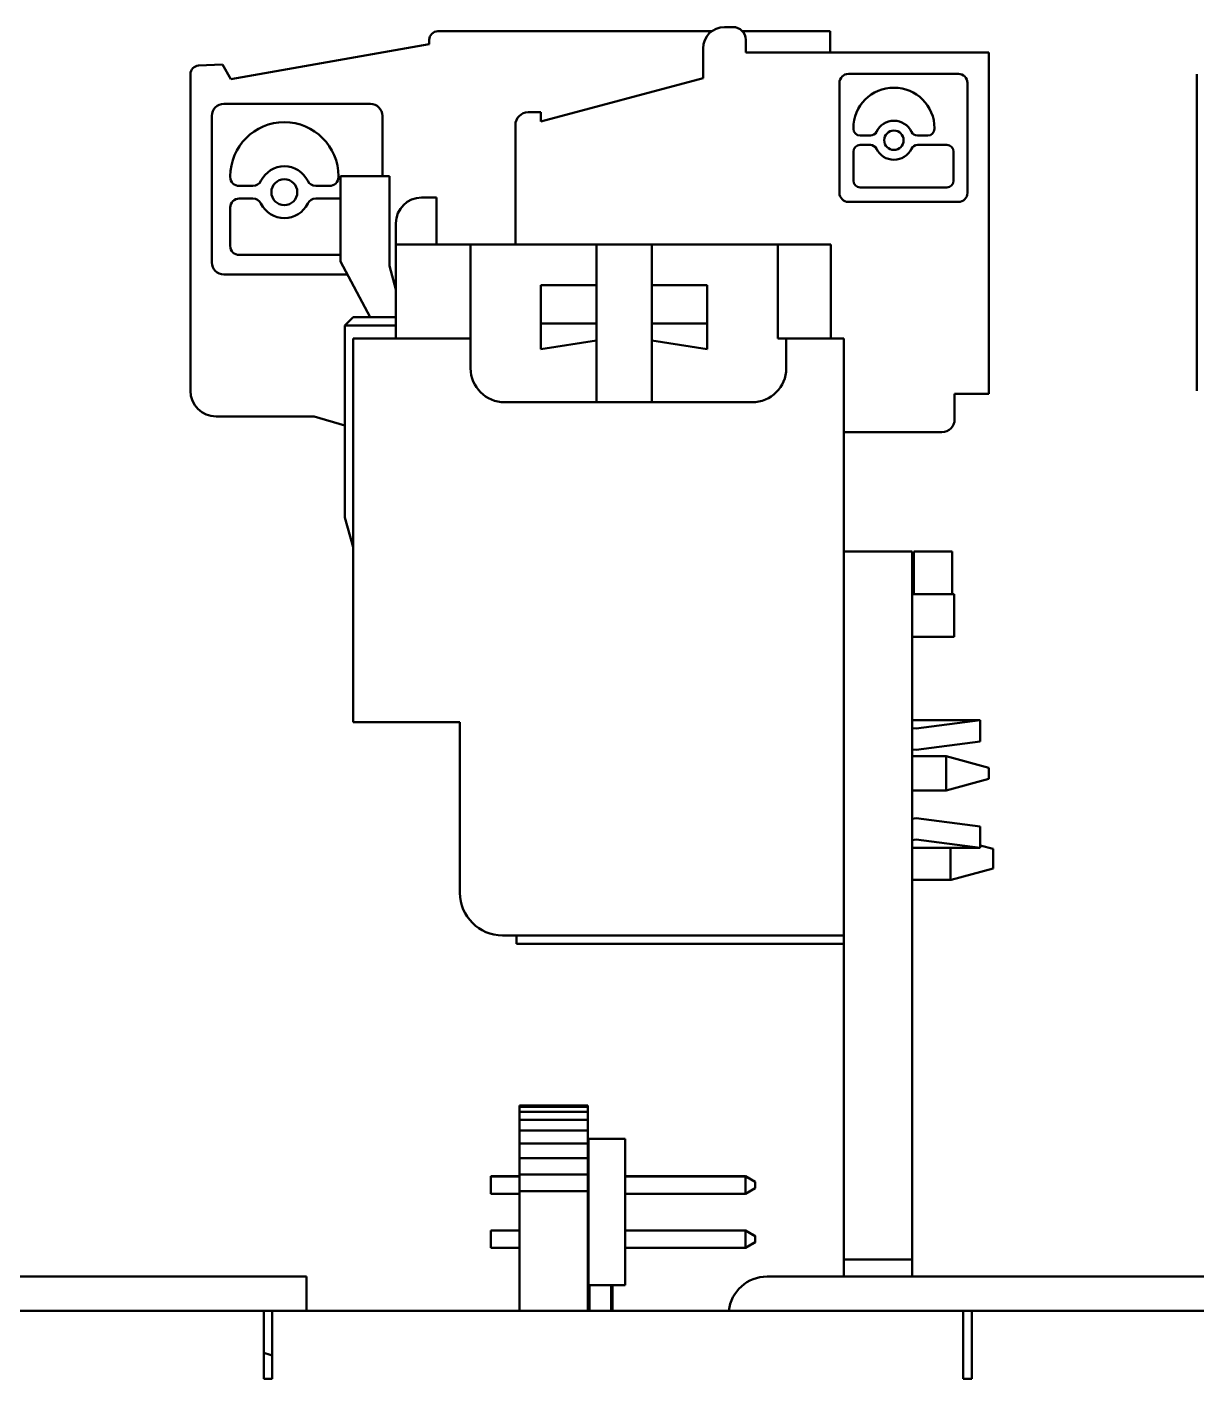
# Model space of a CAD drawing. Header units: millimetres. Extents: x 3137 to 5094, y 789 to 1822.
# Drawn here: x 3542.19 to 3569.62, y 1398.08 to 1429.78 of the extents above; entities that cross this region are included whole.
import ezdxf

# ---------------------------------------------------------------- set-up
doc = ezdxf.new("R2010")
doc.units = ezdxf.units.MM
doc.header["$LTSCALE"] = 1.8
doc.layers.add('외형선(ISO)', color=7, linetype='Continuous', lineweight=50)

msp = doc.modelspace()

# ---------------------------------------------------------------- linework, layer by layer
at = {"layer": '외형선(ISO)'}
for p, q in [((3551.823, 1429.681), (3558.242, 1429.681)), ((3558.542, 1429.781), (3558.742, 1429.781)), ((3558.965, 1429.681), (3561.023, 1429.681)), ((3561.023, 1429.681), (3561.023, 1429.181)), ((3546.97, 1428.56), (3551.623, 1429.381)), ((3551.623, 1429.481), (3551.623, 1429.381)), ((3559.042, 1429.481), (3559.042, 1429.181)), ((3558.042, 1428.581), (3558.042, 1429.281)), ((3559.042, 1429.181), (3564.742, 1429.181)), ((3564.742, 1429.181), (3564.742, 1421.181)), ((3546.773, 1428.901), (3546.214, 1428.876)), ((3546.773, 1428.901), (3546.97, 1428.56)), ((3546.023, 1421.251), (3546.023, 1428.676)), ((3554.242, 1427.562), (3558.042, 1428.581)), ((3561.242, 1425.891), (3561.242, 1428.47)), ((3561.452, 1428.681), (3564.031, 1428.681)), ((3564.242, 1428.47), (3564.242, 1425.891)), ((3569.623, 1421.251), (3569.623, 1428.676)), ((3546.804, 1427.98), (3550.242, 1427.98)), ((3553.942, 1427.781), (3554.242, 1427.781)), ((3554.242, 1427.781), (3554.242, 1427.562)), ((3546.523, 1424.261), (3546.523, 1427.699)), ((3550.523, 1427.699), (3550.523, 1426.281)), ((3553.642, 1424.681), (3553.642, 1427.481)), ((3561.567, 1427.407), (3561.567, 1427.394)), ((3561.725, 1427.236), (3561.965, 1427.236)), ((3563.071, 1427.236), (3563.311, 1427.236)), ((3563.469, 1427.394), (3563.469, 1427.407)), ((3561.567, 1426.857), (3561.567, 1426.18)), ((3561.965, 1427.015), (3561.725, 1427.015)), ((3563.758, 1427.015), (3563.071, 1427.015)), ((3563.917, 1426.18), (3563.917, 1426.857)), ((3546.957, 1426.265), (3546.957, 1426.281)), ((3549.493, 1426.281), (3549.493, 1426.265)), ((3550.692, 1426.281), (3549.542, 1426.281)), ((3549.542, 1426.281), (3549.542, 1424.281)), ((3550.692, 1424.181), (3550.692, 1426.281)), ((3547.487, 1426.054), (3547.167, 1426.054)), ((3549.282, 1426.054), (3548.962, 1426.054)), ((3561.725, 1426.022), (3563.758, 1426.022)), ((3547.167, 1425.76), (3547.487, 1425.76)), ((3548.962, 1425.76), (3549.542, 1425.76)), ((3551.792, 1425.781), (3551.442, 1425.781)), ((3551.792, 1425.481), (3551.792, 1425.781)), ((3564.031, 1425.681), (3561.452, 1425.681)), ((3546.957, 1424.647), (3546.957, 1425.549)), ((3551.792, 1424.681), (3551.792, 1425.481)), ((3550.842, 1425.181), (3550.842, 1424.681)), ((3551.742, 1424.681), (3550.842, 1424.681)), ((3550.842, 1424.681), (3550.842, 1422.481)), ((3552.592, 1424.681), (3551.742, 1424.681)), ((3552.592, 1422.481), (3552.592, 1424.681)), ((3555.542, 1424.681), (3552.592, 1424.681)), ((3555.542, 1424.681), (3555.542, 1423.731)), ((3556.842, 1424.681), (3555.542, 1424.681)), ((3559.792, 1424.681), (3556.842, 1424.681)), ((3556.842, 1423.731), (3556.842, 1424.681)), ((3560.142, 1424.681), (3559.792, 1424.681)), ((3559.792, 1422.481), (3559.792, 1424.681)), ((3561.042, 1424.681), (3560.142, 1424.681)), ((3561.042, 1422.481), (3561.042, 1424.681)), ((3549.542, 1424.436), (3547.167, 1424.436)), ((3549.702, 1423.98), (3546.804, 1423.98)), ((3549.542, 1424.281), (3550.235, 1422.981)), ((3550.842, 1423.626), (3550.692, 1424.181)), ((3555.542, 1423.731), (3554.242, 1423.731)), ((3554.242, 1422.831), (3554.242, 1423.731)), ((3555.542, 1423.731), (3555.542, 1422.831)), ((3558.142, 1423.731), (3556.842, 1423.731)), ((3556.842, 1422.831), (3556.842, 1423.731)), ((3558.142, 1423.731), (3558.142, 1422.831)), ((3549.642, 1422.781), (3549.842, 1422.981)), ((3549.642, 1422.781), (3550.842, 1422.781)), ((3549.642, 1418.281), (3549.642, 1422.781)), ((3549.842, 1422.981), (3550.842, 1422.981)), ((3554.242, 1422.831), (3554.242, 1422.231)), ((3555.542, 1422.831), (3554.242, 1422.831)), ((3555.542, 1422.431), (3555.542, 1422.831)), ((3558.142, 1422.831), (3556.842, 1422.831)), ((3556.842, 1422.831), (3556.842, 1422.431)), ((3558.142, 1422.231), (3558.142, 1422.831)), ((3549.842, 1422.481), (3552.592, 1422.481)), ((3549.842, 1413.481), (3549.842, 1422.481)), ((3552.592, 1422.481), (3552.592, 1421.781)), ((3554.242, 1422.231), (3555.542, 1422.431)), ((3555.542, 1422.431), (3555.542, 1420.981)), ((3556.842, 1420.981), (3556.842, 1422.431)), ((3556.842, 1422.431), (3558.142, 1422.231)), ((3559.792, 1422.481), (3559.992, 1422.481)), ((3559.992, 1422.481), (3561.342, 1422.481)), ((3559.992, 1421.781), (3559.992, 1422.481)), ((3561.342, 1422.481), (3561.342, 1417.481)), ((3564.742, 1421.181), (3563.942, 1421.181)), ((3563.942, 1421.181), (3563.942, 1420.581)), ((3553.392, 1420.981), (3559.192, 1420.981)), ((3548.923, 1420.651), (3546.623, 1420.651)), ((3548.923, 1420.651), (3549.642, 1420.436)), ((3563.642, 1420.281), (3561.342, 1420.281)), ((3549.842, 1417.581), (3549.642, 1418.281)), ((3561.342, 1417.481), (3562.942, 1417.481)), ((3561.342, 1400.881), (3561.342, 1417.481)), ((3562.942, 1417.481), (3562.942, 1400.881)), ((3563.882, 1417.481), (3562.982, 1417.481)), ((3562.982, 1417.481), (3562.982, 1416.731)), ((3563.882, 1417.481), (3563.882, 1416.731)), ((3562.982, 1416.481), (3562.982, 1416.731)), ((3563.882, 1416.481), (3563.882, 1416.731)), ((3562.942, 1416.481), (3563.929, 1416.481)), ((3563.929, 1415.481), (3563.929, 1416.481)), ((3563.929, 1415.481), (3562.942, 1415.481)), ((3564.542, 1413.531), (3562.942, 1413.531)), ((3563.042, 1413.331), (3564.542, 1413.531)), ((3564.542, 1413.531), (3564.542, 1413.031)), ((3552.342, 1413.481), (3549.842, 1413.481)), ((3552.342, 1409.481), (3552.342, 1413.481)), ((3562.942, 1413.344), (3563.042, 1413.331)), ((3564.542, 1413.031), (3563.042, 1412.831)), ((3563.042, 1412.831), (3562.942, 1412.844)), ((3562.942, 1412.681), (3563.742, 1412.681)), ((3563.742, 1412.681), (3564.742, 1412.413)), ((3563.742, 1411.881), (3563.742, 1412.681)), ((3564.742, 1412.413), (3564.742, 1412.149)), ((3564.742, 1412.149), (3563.742, 1411.881)), ((3562.942, 1411.881), (3563.742, 1411.881)), ((3562.942, 1411.217), (3563.042, 1411.231)), ((3563.042, 1411.231), (3564.542, 1411.031)), ((3564.542, 1411.031), (3564.542, 1410.531)), ((3563.042, 1410.731), (3562.942, 1410.717)), ((3564.542, 1410.531), (3563.042, 1410.731)), ((3562.942, 1410.531), (3564.542, 1410.531)), ((3563.842, 1409.791), (3563.842, 1410.531)), ((3564.842, 1410.513), (3564.542, 1410.593)), ((3564.842, 1410.513), (3564.842, 1410.049)), ((3563.86, 1409.786), (3564.842, 1410.049)), ((3562.942, 1409.781), (3563.842, 1409.781)), ((3563.842, 1409.781), (3563.842, 1409.791)), ((3563.842, 1409.781), (3563.86, 1409.786)), ((3561.342, 1408.481), (3553.342, 1408.481)), ((3553.672, 1408.281), (3553.672, 1408.481)), ((3561.342, 1408.281), (3553.672, 1408.281)), ((3555.342, 1404.496), (3553.739, 1404.496)), ((3553.739, 1404.458), (3553.739, 1404.496)), ((3555.342, 1404.458), (3553.739, 1404.458)), ((3553.739, 1404.343), (3553.739, 1404.458)), ((3555.342, 1404.343), (3553.739, 1404.343)), ((3553.739, 1404.158), (3553.739, 1404.343)), ((3555.342, 1404.458), (3555.342, 1404.496)), ((3555.342, 1404.343), (3555.342, 1404.458)), ((3555.342, 1404.158), (3555.342, 1404.343)), ((3555.342, 1404.158), (3553.739, 1404.158)), ((3553.739, 1403.908), (3553.739, 1404.158)), ((3555.342, 1403.908), (3555.342, 1404.158)), ((3555.342, 1403.908), (3553.739, 1403.908)), ((3553.739, 1403.603), (3553.739, 1403.908)), ((3555.342, 1403.603), (3555.342, 1403.908)), ((3556.217, 1403.712), (3555.354, 1403.712)), ((3555.354, 1403.712), (3555.354, 1403.708)), ((3556.217, 1403.708), (3555.354, 1403.708)), ((3555.354, 1403.708), (3555.354, 1400.279)), ((3556.217, 1403.712), (3556.217, 1403.708)), ((3556.217, 1403.708), (3556.217, 1400.279)), ((3555.342, 1403.603), (3553.739, 1403.603)), ((3553.739, 1403.255), (3553.739, 1403.603)), ((3555.342, 1403.255), (3555.342, 1403.603)), ((3555.342, 1403.255), (3553.739, 1403.255)), ((3553.739, 1402.878), (3553.739, 1403.255)), ((3555.342, 1402.878), (3555.342, 1403.255)), ((3553.068, 1402.835), (3553.068, 1402.835)), ((3553.068, 1402.835), (3553.068, 1402.835)), ((3553.739, 1402.835), (3553.068, 1402.835)), ((3553.739, 1402.835), (3553.068, 1402.835)), ((3553.068, 1402.835), (3553.739, 1402.835)), ((3553.068, 1402.835), (3553.068, 1402.835)), ((3553.739, 1402.835), (3553.068, 1402.835)), ((3553.068, 1402.835), (3553.739, 1402.835)), ((3553.068, 1402.835), (3553.068, 1402.835)), ((3553.739, 1402.835), (3553.068, 1402.835)), ((3553.068, 1402.835), (3553.739, 1402.835)), ((3553.068, 1402.835), (3553.068, 1402.835)), ((3553.739, 1402.835), (3553.068, 1402.835)), ((3553.068, 1402.835), (3553.068, 1402.835)), ((3553.068, 1402.835), (3553.068, 1402.835)), ((3553.068, 1402.835), (3553.068, 1402.834)), ((3553.068, 1402.834), (3553.739, 1402.834)), ((3553.068, 1402.834), (3553.068, 1402.834)), ((3553.739, 1402.834), (3553.068, 1402.834)), ((3553.068, 1402.834), (3553.739, 1402.834)), ((3553.068, 1402.834), (3553.068, 1402.834)), ((3553.739, 1402.834), (3553.068, 1402.834)), ((3553.068, 1402.834), (3553.739, 1402.834)), ((3553.068, 1402.834), (3553.068, 1402.834)), ((3553.739, 1402.834), (3553.068, 1402.834)), ((3553.068, 1402.834), (3553.739, 1402.834)), ((3553.068, 1402.834), (3553.068, 1402.834)), ((3553.739, 1402.834), (3553.068, 1402.834)), ((3553.068, 1402.834), (3553.068, 1402.833)), ((3553.068, 1402.834), (3553.068, 1402.834)), ((3553.068, 1402.834), (3553.068, 1402.834)), ((3553.068, 1402.834), (3553.068, 1402.834)), ((3553.068, 1402.833), (3553.739, 1402.833)), ((3553.068, 1402.833), (3553.068, 1402.833)), ((3553.739, 1402.833), (3553.068, 1402.833)), ((3553.068, 1402.833), (3553.739, 1402.833)), ((3553.068, 1402.833), (3553.068, 1402.833)), ((3553.739, 1402.833), (3553.068, 1402.833)), ((3553.068, 1402.833), (3553.739, 1402.833)), ((3553.068, 1402.833), (3553.068, 1402.833)), ((3553.739, 1402.833), (3553.068, 1402.833)), ((3553.068, 1402.833), (3553.739, 1402.833)), ((3553.068, 1402.833), (3553.068, 1402.833)), ((3553.739, 1402.833), (3553.068, 1402.833)), ((3553.068, 1402.833), (3553.739, 1402.833)), ((3553.068, 1402.833), (3553.068, 1402.832)), ((3553.068, 1402.833), (3553.068, 1402.833)), ((3553.068, 1402.833), (3553.068, 1402.833)), ((3553.068, 1402.833), (3553.068, 1402.833)), ((3553.068, 1402.833), (3553.068, 1402.833)), ((3553.068, 1402.832), (3553.068, 1402.831)), ((3553.068, 1402.832), (3553.068, 1402.832)), ((3553.068, 1402.832), (3553.068, 1402.832)), ((3553.068, 1402.832), (3553.739, 1402.832)), ((3553.739, 1402.832), (3553.068, 1402.832)), ((3553.068, 1402.832), (3553.739, 1402.832)), ((3553.068, 1402.832), (3553.068, 1402.832)), ((3553.739, 1402.832), (3553.068, 1402.832)), ((3553.068, 1402.832), (3553.739, 1402.832)), ((3553.068, 1402.832), (3553.068, 1402.832)), ((3553.739, 1402.832), (3553.068, 1402.832)), ((3553.068, 1402.832), (3553.739, 1402.832)), ((3553.739, 1402.832), (3553.068, 1402.832)), ((3553.068, 1402.832), (3553.068, 1402.832)), ((3553.068, 1402.832), (3553.068, 1402.832)), ((3553.068, 1402.832), (3553.068, 1402.832)), ((3553.068, 1402.831), (3553.068, 1402.425)), ((3553.739, 1402.831), (3553.068, 1402.831)), ((3555.342, 1402.878), (3553.739, 1402.878)), ((3553.739, 1402.486), (3553.739, 1402.878)), ((3555.342, 1402.486), (3555.342, 1402.878)), ((3555.354, 1402.835), (3555.342, 1402.835)), ((3555.354, 1402.835), (3555.342, 1402.835)), ((3555.342, 1402.835), (3555.354, 1402.835)), ((3555.354, 1402.835), (3555.342, 1402.835)), ((3555.342, 1402.835), (3555.354, 1402.835)), ((3555.354, 1402.835), (3555.342, 1402.835)), ((3555.342, 1402.835), (3555.354, 1402.835)), ((3555.354, 1402.835), (3555.342, 1402.835)), ((3555.342, 1402.834), (3555.354, 1402.834)), ((3555.354, 1402.834), (3555.342, 1402.834)), ((3555.342, 1402.834), (3555.354, 1402.834)), ((3555.354, 1402.834), (3555.342, 1402.834)), ((3555.342, 1402.834), (3555.354, 1402.834)), ((3555.354, 1402.834), (3555.342, 1402.834)), ((3555.342, 1402.834), (3555.354, 1402.834)), ((3555.354, 1402.834), (3555.342, 1402.834)), ((3555.342, 1402.833), (3555.354, 1402.833)), ((3555.354, 1402.833), (3555.342, 1402.833)), ((3555.342, 1402.833), (3555.354, 1402.833)), ((3555.354, 1402.833), (3555.342, 1402.833)), ((3555.342, 1402.833), (3555.354, 1402.833)), ((3555.354, 1402.833), (3555.342, 1402.833)), ((3555.342, 1402.833), (3555.354, 1402.833)), ((3555.354, 1402.833), (3555.342, 1402.833)), ((3555.342, 1402.833), (3555.354, 1402.833)), ((3555.342, 1402.832), (3555.354, 1402.832)), ((3555.354, 1402.832), (3555.342, 1402.832)), ((3555.342, 1402.832), (3555.354, 1402.832)), ((3555.354, 1402.832), (3555.342, 1402.832)), ((3555.342, 1402.832), (3555.354, 1402.832)), ((3555.354, 1402.832), (3555.342, 1402.832)), ((3555.342, 1402.832), (3555.354, 1402.832)), ((3555.354, 1402.832), (3555.342, 1402.832)), ((3555.354, 1402.831), (3555.342, 1402.831)), ((3559.037, 1402.835), (3556.217, 1402.835)), ((3559.037, 1402.835), (3556.217, 1402.835)), ((3559.037, 1402.835), (3556.217, 1402.835)), ((3556.217, 1402.835), (3559.037, 1402.835)), ((3559.037, 1402.835), (3556.217, 1402.835)), ((3556.217, 1402.835), (3559.037, 1402.835)), ((3559.037, 1402.835), (3556.217, 1402.835)), ((3556.217, 1402.835), (3559.037, 1402.835)), ((3559.037, 1402.834), (3556.217, 1402.834)), ((3556.217, 1402.834), (3559.037, 1402.834)), ((3559.037, 1402.834), (3556.217, 1402.834)), ((3556.217, 1402.834), (3559.037, 1402.834)), ((3559.037, 1402.834), (3556.217, 1402.834)), ((3556.217, 1402.834), (3559.037, 1402.834)), ((3559.037, 1402.834), (3556.217, 1402.834)), ((3556.217, 1402.834), (3559.037, 1402.834)), ((3556.217, 1402.833), (3559.037, 1402.833)), ((3559.037, 1402.833), (3556.217, 1402.833)), ((3556.217, 1402.833), (3559.037, 1402.833)), ((3559.037, 1402.833), (3556.217, 1402.833)), ((3556.217, 1402.833), (3559.037, 1402.833)), ((3559.037, 1402.833), (3556.217, 1402.833)), ((3556.217, 1402.833), (3559.037, 1402.833)), ((3559.037, 1402.833), (3556.217, 1402.833)), ((3556.217, 1402.833), (3559.037, 1402.833)), ((3556.217, 1402.832), (3559.037, 1402.832)), ((3559.037, 1402.832), (3556.217, 1402.832)), ((3556.217, 1402.832), (3559.037, 1402.832)), ((3559.037, 1402.832), (3556.217, 1402.832)), ((3556.217, 1402.832), (3559.037, 1402.832)), ((3559.037, 1402.832), (3556.217, 1402.832)), ((3556.217, 1402.832), (3559.037, 1402.832)), ((3559.037, 1402.832), (3556.217, 1402.832)), ((3559.037, 1402.831), (3556.217, 1402.831)), ((3559.037, 1402.835), (3559.265, 1402.703)), ((3559.037, 1402.835), (3559.037, 1402.835)), ((3559.265, 1402.703), (3559.037, 1402.835)), ((3559.037, 1402.835), (3559.265, 1402.703)), ((3559.037, 1402.835), (3559.037, 1402.835)), ((3559.265, 1402.703), (3559.037, 1402.835)), ((3559.037, 1402.835), (3559.037, 1402.835)), ((3559.037, 1402.835), (3559.037, 1402.835)), ((3559.037, 1402.835), (3559.037, 1402.835)), ((3559.037, 1402.835), (3559.037, 1402.835)), ((3559.037, 1402.835), (3559.265, 1402.703)), ((3559.265, 1402.703), (3559.037, 1402.835)), ((3559.037, 1402.835), (3559.037, 1402.835)), ((3559.037, 1402.835), (3559.265, 1402.703)), ((3559.265, 1402.703), (3559.037, 1402.835)), ((3559.037, 1402.835), (3559.037, 1402.834)), ((3559.037, 1402.834), (3559.037, 1402.834)), ((3559.037, 1402.834), (3559.037, 1402.834)), ((3559.037, 1402.834), (3559.037, 1402.834)), ((3559.037, 1402.834), (3559.037, 1402.834)), ((3559.037, 1402.834), (3559.265, 1402.702)), ((3559.265, 1402.702), (3559.037, 1402.834)), ((3559.037, 1402.834), (3559.037, 1402.834)), ((3559.037, 1402.834), (3559.265, 1402.702)), ((3559.265, 1402.702), (3559.037, 1402.834)), ((3559.037, 1402.834), (3559.037, 1402.834)), ((3559.037, 1402.834), (3559.265, 1402.702)), ((3559.265, 1402.702), (3559.037, 1402.834)), ((3559.037, 1402.834), (3559.037, 1402.834)), ((3559.037, 1402.834), (3559.265, 1402.702)), ((3559.265, 1402.702), (3559.037, 1402.834)), ((3559.037, 1402.834), (3559.037, 1402.833)), ((3559.037, 1402.833), (3559.037, 1402.832)), ((3559.037, 1402.833), (3559.037, 1402.833)), ((3559.037, 1402.833), (3559.037, 1402.833)), ((3559.037, 1402.833), (3559.037, 1402.833)), ((3559.037, 1402.833), (3559.037, 1402.833)), ((3559.037, 1402.833), (3559.265, 1402.701)), ((3559.037, 1402.833), (3559.265, 1402.701)), ((3559.265, 1402.701), (3559.037, 1402.833)), ((3559.037, 1402.833), (3559.037, 1402.833)), ((3559.037, 1402.833), (3559.265, 1402.701)), ((3559.265, 1402.701), (3559.037, 1402.833)), ((3559.037, 1402.833), (3559.037, 1402.833)), ((3559.037, 1402.833), (3559.265, 1402.701)), ((3559.265, 1402.701), (3559.037, 1402.833)), ((3559.037, 1402.833), (3559.037, 1402.833)), ((3559.037, 1402.833), (3559.265, 1402.701)), ((3559.265, 1402.701), (3559.037, 1402.833)), ((3559.037, 1402.833), (3559.037, 1402.833)), ((3559.037, 1402.832), (3559.265, 1402.7)), ((3559.037, 1402.832), (3559.037, 1402.831)), ((3559.037, 1402.832), (3559.037, 1402.832)), ((3559.037, 1402.832), (3559.037, 1402.832)), ((3559.037, 1402.832), (3559.037, 1402.832)), ((3559.037, 1402.832), (3559.265, 1402.7)), ((3559.265, 1402.7), (3559.037, 1402.832)), ((3559.037, 1402.832), (3559.265, 1402.7)), ((3559.265, 1402.7), (3559.037, 1402.832)), ((3559.037, 1402.832), (3559.265, 1402.7)), ((3559.265, 1402.7), (3559.037, 1402.832)), ((3559.037, 1402.832), (3559.037, 1402.832)), ((3559.037, 1402.832), (3559.037, 1402.832)), ((3559.265, 1402.7), (3559.037, 1402.832)), ((3559.037, 1402.832), (3559.037, 1402.832)), ((3559.037, 1402.832), (3559.037, 1402.832)), ((3559.265, 1402.7), (3559.037, 1402.831)), ((3559.037, 1402.831), (3559.037, 1402.425)), ((3553.068, 1402.425), (3553.739, 1402.425)), ((3555.342, 1402.486), (3553.739, 1402.486)), ((3553.739, 1399.681), (3553.739, 1402.486)), ((3555.342, 1399.681), (3555.342, 1402.486)), ((3555.342, 1402.425), (3555.354, 1402.425)), ((3556.217, 1402.425), (3559.037, 1402.425)), ((3556.217, 1402.422), (3559.037, 1402.422)), ((3559.037, 1402.425), (3559.265, 1402.557)), ((3559.037, 1402.422), (3559.265, 1402.554)), ((3559.037, 1402.425), (3559.037, 1402.422)), ((3559.265, 1402.703), (3559.265, 1402.703)), ((3559.265, 1402.703), (3559.265, 1402.703)), ((3559.265, 1402.703), (3559.265, 1402.703)), ((3559.265, 1402.703), (3559.265, 1402.703)), ((3559.265, 1402.703), (3559.265, 1402.703)), ((3559.265, 1402.702), (3559.265, 1402.703)), ((3559.265, 1402.703), (3559.265, 1402.703)), ((3559.265, 1402.703), (3559.265, 1402.703)), ((3559.265, 1402.702), (3559.265, 1402.702)), ((3559.265, 1402.702), (3559.265, 1402.702)), ((3559.265, 1402.702), (3559.265, 1402.702)), ((3559.265, 1402.701), (3559.265, 1402.702)), ((3559.265, 1402.702), (3559.265, 1402.702)), ((3559.265, 1402.702), (3559.265, 1402.702)), ((3559.265, 1402.702), (3559.265, 1402.702)), ((3559.265, 1402.702), (3559.265, 1402.702)), ((3559.265, 1402.701), (3559.265, 1402.701)), ((3559.265, 1402.701), (3559.265, 1402.701)), ((3559.265, 1402.701), (3559.265, 1402.701)), ((3559.265, 1402.701), (3559.265, 1402.701)), ((3559.265, 1402.701), (3559.265, 1402.701)), ((3559.265, 1402.701), (3559.265, 1402.7)), ((3559.265, 1402.701), (3559.265, 1402.701)), ((3559.265, 1402.701), (3559.265, 1402.701)), ((3559.265, 1402.701), (3559.265, 1402.701)), ((3559.265, 1402.7), (3559.265, 1402.7)), ((3559.265, 1402.7), (3559.265, 1402.7)), ((3559.265, 1402.7), (3559.265, 1402.7)), ((3559.265, 1402.7), (3559.265, 1402.7)), ((3559.265, 1402.7), (3559.265, 1402.7)), ((3559.265, 1402.7), (3559.265, 1402.557)), ((3559.265, 1402.7), (3559.265, 1402.7)), ((3559.265, 1402.7), (3559.265, 1402.7)), ((3559.265, 1402.7), (3559.265, 1402.7)), ((3559.265, 1402.557), (3559.265, 1402.554)), ((3553.068, 1401.565), (3553.068, 1401.565)), ((3553.068, 1401.565), (3553.068, 1401.565)), ((3553.739, 1401.565), (3553.068, 1401.565)), ((3553.739, 1401.565), (3553.068, 1401.565)), ((3553.068, 1401.565), (3553.068, 1401.565)), ((3553.068, 1401.565), (3553.068, 1401.565)), ((3553.068, 1401.565), (3553.068, 1401.564)), ((3553.068, 1401.565), (3553.068, 1401.565)), ((3553.068, 1401.565), (3553.068, 1401.565)), ((3553.068, 1401.565), (3553.068, 1401.565)), ((3553.739, 1401.565), (3553.068, 1401.565)), ((3553.068, 1401.565), (3553.739, 1401.565)), ((3553.739, 1401.565), (3553.068, 1401.565)), ((3553.068, 1401.565), (3553.739, 1401.565)), ((3553.739, 1401.565), (3553.068, 1401.565)), ((3553.068, 1401.565), (3553.739, 1401.565)), ((3553.068, 1401.564), (3553.068, 1401.564)), ((3553.068, 1401.564), (3553.068, 1401.564)), ((3553.068, 1401.564), (3553.068, 1401.564)), ((3553.068, 1401.564), (3553.068, 1401.564)), ((3553.739, 1401.564), (3553.068, 1401.564)), ((3553.068, 1401.564), (3553.068, 1401.563)), ((3553.068, 1401.564), (3553.739, 1401.564)), ((3553.739, 1401.564), (3553.068, 1401.564)), ((3553.068, 1401.564), (3553.068, 1401.564)), ((3553.068, 1401.564), (3553.739, 1401.564)), ((3553.739, 1401.564), (3553.068, 1401.564)), ((3553.068, 1401.564), (3553.739, 1401.564)), ((3553.739, 1401.564), (3553.068, 1401.564)), ((3553.068, 1401.564), (3553.739, 1401.564)), ((3553.068, 1401.564), (3553.068, 1401.564)), ((3553.068, 1401.564), (3553.068, 1401.564)), ((3553.068, 1401.563), (3553.739, 1401.563)), ((3553.739, 1401.563), (3553.068, 1401.563)), ((3553.068, 1401.563), (3553.068, 1401.563)), ((3553.068, 1401.563), (3553.739, 1401.563)), ((3553.739, 1401.563), (3553.068, 1401.563)), ((3553.068, 1401.563), (3553.068, 1401.563)), ((3553.068, 1401.563), (3553.739, 1401.563)), ((3553.739, 1401.563), (3553.068, 1401.563)), ((3553.068, 1401.563), (3553.068, 1401.563)), ((3553.068, 1401.563), (3553.739, 1401.563)), ((3553.739, 1401.563), (3553.068, 1401.563)), ((3553.068, 1401.563), (3553.068, 1401.563)), ((3553.068, 1401.563), (3553.739, 1401.563)), ((3553.068, 1401.563), (3553.068, 1401.562)), ((3553.068, 1401.563), (3553.068, 1401.563)), ((3553.068, 1401.563), (3553.068, 1401.563)), ((3553.068, 1401.563), (3553.068, 1401.563)), ((3553.068, 1401.563), (3553.068, 1401.563)), ((3553.068, 1401.562), (3553.068, 1401.561)), ((3553.739, 1401.562), (3553.068, 1401.562)), ((3553.068, 1401.562), (3553.068, 1401.562)), ((3553.068, 1401.562), (3553.739, 1401.562)), ((3553.068, 1401.562), (3553.739, 1401.562)), ((3553.739, 1401.562), (3553.068, 1401.562)), ((3553.068, 1401.562), (3553.068, 1401.562)), ((3553.068, 1401.562), (3553.739, 1401.562)), ((3553.739, 1401.562), (3553.068, 1401.562)), ((3553.068, 1401.562), (3553.068, 1401.562)), ((3553.068, 1401.562), (3553.739, 1401.562)), ((3553.739, 1401.562), (3553.068, 1401.562)), ((3553.068, 1401.562), (3553.068, 1401.562)), ((3553.068, 1401.562), (3553.068, 1401.562)), ((3553.068, 1401.562), (3553.068, 1401.562)), ((3553.068, 1401.562), (3553.068, 1401.562)), ((3553.068, 1401.561), (3553.068, 1401.155)), ((3553.739, 1401.561), (3553.068, 1401.561)), ((3555.354, 1401.565), (3555.342, 1401.565)), ((3555.354, 1401.565), (3555.342, 1401.565)), ((3555.354, 1401.565), (3555.342, 1401.565)), ((3555.342, 1401.565), (3555.354, 1401.565)), ((3555.354, 1401.565), (3555.342, 1401.565)), ((3555.342, 1401.565), (3555.354, 1401.565)), ((3555.354, 1401.565), (3555.342, 1401.565)), ((3555.342, 1401.565), (3555.354, 1401.565)), ((3555.354, 1401.564), (3555.342, 1401.564)), ((3555.342, 1401.564), (3555.354, 1401.564)), ((3555.354, 1401.564), (3555.342, 1401.564)), ((3555.342, 1401.564), (3555.354, 1401.564)), ((3555.354, 1401.564), (3555.342, 1401.564)), ((3555.342, 1401.564), (3555.354, 1401.564)), ((3555.354, 1401.564), (3555.342, 1401.564)), ((3555.342, 1401.564), (3555.354, 1401.564)), ((3555.342, 1401.563), (3555.354, 1401.563)), ((3555.354, 1401.563), (3555.342, 1401.563)), ((3555.342, 1401.563), (3555.354, 1401.563)), ((3555.354, 1401.563), (3555.342, 1401.563)), ((3555.342, 1401.563), (3555.354, 1401.563)), ((3555.354, 1401.563), (3555.342, 1401.563)), ((3555.342, 1401.563), (3555.354, 1401.563)), ((3555.354, 1401.563), (3555.342, 1401.563)), ((3555.342, 1401.563), (3555.354, 1401.563)), ((3555.354, 1401.562), (3555.342, 1401.562)), ((3555.342, 1401.562), (3555.354, 1401.562)), ((3555.342, 1401.562), (3555.354, 1401.562)), ((3555.354, 1401.562), (3555.342, 1401.562)), ((3555.342, 1401.562), (3555.354, 1401.562)), ((3555.354, 1401.562), (3555.342, 1401.562)), ((3555.342, 1401.562), (3555.354, 1401.562)), ((3555.354, 1401.562), (3555.342, 1401.562)), ((3555.354, 1401.561), (3555.342, 1401.561)), ((3559.037, 1401.565), (3556.217, 1401.565)), ((3559.037, 1401.565), (3556.217, 1401.565)), ((3559.037, 1401.565), (3556.217, 1401.565)), ((3556.217, 1401.565), (3559.037, 1401.565)), ((3559.037, 1401.565), (3556.217, 1401.565)), ((3556.217, 1401.565), (3559.037, 1401.565)), ((3559.037, 1401.565), (3556.217, 1401.565)), ((3556.217, 1401.565), (3559.037, 1401.565)), ((3559.037, 1401.564), (3556.217, 1401.564)), ((3556.217, 1401.564), (3559.037, 1401.564)), ((3559.037, 1401.564), (3556.217, 1401.564)), ((3556.217, 1401.564), (3559.037, 1401.564)), ((3559.037, 1401.564), (3556.217, 1401.564)), ((3556.217, 1401.564), (3559.037, 1401.564)), ((3559.037, 1401.564), (3556.217, 1401.564)), ((3556.217, 1401.564), (3559.037, 1401.564)), ((3556.217, 1401.563), (3559.037, 1401.563)), ((3559.037, 1401.563), (3556.217, 1401.563)), ((3556.217, 1401.563), (3559.037, 1401.563)), ((3559.037, 1401.563), (3556.217, 1401.563)), ((3556.217, 1401.563), (3559.037, 1401.563)), ((3559.037, 1401.563), (3556.217, 1401.563)), ((3556.217, 1401.563), (3559.037, 1401.563)), ((3559.037, 1401.563), (3556.217, 1401.563)), ((3556.217, 1401.563), (3559.037, 1401.563)), ((3556.217, 1401.562), (3559.037, 1401.562)), ((3559.037, 1401.562), (3556.217, 1401.562)), ((3556.217, 1401.562), (3559.037, 1401.562)), ((3559.037, 1401.562), (3556.217, 1401.562)), ((3556.217, 1401.562), (3559.037, 1401.562)), ((3559.037, 1401.562), (3556.217, 1401.562)), ((3556.217, 1401.562), (3559.037, 1401.562)), ((3559.037, 1401.562), (3556.217, 1401.562)), ((3559.037, 1401.561), (3556.217, 1401.561)), ((3559.037, 1401.565), (3559.265, 1401.433)), ((3559.037, 1401.565), (3559.037, 1401.565)), ((3559.265, 1401.433), (3559.037, 1401.565)), ((3559.037, 1401.565), (3559.037, 1401.565)), ((3559.037, 1401.565), (3559.037, 1401.565)), ((3559.037, 1401.565), (3559.037, 1401.565)), ((3559.037, 1401.565), (3559.037, 1401.565)), ((3559.037, 1401.565), (3559.265, 1401.433)), ((3559.265, 1401.433), (3559.037, 1401.565)), ((3559.037, 1401.565), (3559.037, 1401.565)), ((3559.037, 1401.565), (3559.265, 1401.433)), ((3559.265, 1401.433), (3559.037, 1401.565)), ((3559.037, 1401.565), (3559.037, 1401.565)), ((3559.037, 1401.565), (3559.037, 1401.564)), ((3559.265, 1401.433), (3559.037, 1401.565)), ((3559.037, 1401.565), (3559.265, 1401.433)), ((3559.037, 1401.564), (3559.037, 1401.564)), ((3559.037, 1401.564), (3559.037, 1401.564)), ((3559.037, 1401.564), (3559.037, 1401.564)), ((3559.037, 1401.564), (3559.037, 1401.564)), ((3559.037, 1401.564), (3559.037, 1401.563)), ((3559.265, 1401.432), (3559.037, 1401.564)), ((3559.037, 1401.564), (3559.037, 1401.564)), ((3559.037, 1401.564), (3559.265, 1401.432)), ((3559.265, 1401.432), (3559.037, 1401.564)), ((3559.037, 1401.564), (3559.037, 1401.564)), ((3559.037, 1401.564), (3559.265, 1401.432)), ((3559.265, 1401.432), (3559.037, 1401.564)), ((3559.037, 1401.564), (3559.037, 1401.564)), ((3559.037, 1401.564), (3559.265, 1401.432)), ((3559.265, 1401.432), (3559.037, 1401.564)), ((3559.037, 1401.564), (3559.265, 1401.432)), ((3559.037, 1401.563), (3559.037, 1401.562)), ((3559.037, 1401.563), (3559.037, 1401.563)), ((3559.037, 1401.563), (3559.037, 1401.563)), ((3559.037, 1401.563), (3559.037, 1401.563)), ((3559.037, 1401.563), (3559.037, 1401.563)), ((3559.037, 1401.563), (3559.265, 1401.431)), ((3559.265, 1401.431), (3559.037, 1401.563)), ((3559.037, 1401.563), (3559.037, 1401.563)), ((3559.037, 1401.563), (3559.265, 1401.431)), ((3559.037, 1401.563), (3559.265, 1401.431)), ((3559.265, 1401.431), (3559.037, 1401.563)), ((3559.037, 1401.563), (3559.265, 1401.431)), ((3559.265, 1401.431), (3559.037, 1401.563)), ((3559.037, 1401.563), (3559.037, 1401.563)), ((3559.037, 1401.563), (3559.037, 1401.563)), ((3559.037, 1401.563), (3559.037, 1401.563)), ((3559.265, 1401.431), (3559.037, 1401.563)), ((3559.037, 1401.563), (3559.265, 1401.431)), ((3559.265, 1401.43), (3559.037, 1401.562)), ((3559.037, 1401.562), (3559.037, 1401.562)), ((3559.037, 1401.562), (3559.265, 1401.43)), ((3559.037, 1401.562), (3559.037, 1401.561)), ((3559.037, 1401.562), (3559.037, 1401.562)), ((3559.037, 1401.562), (3559.037, 1401.562)), ((3559.037, 1401.562), (3559.037, 1401.562)), ((3559.037, 1401.562), (3559.265, 1401.43)), ((3559.037, 1401.562), (3559.265, 1401.43)), ((3559.265, 1401.43), (3559.037, 1401.562)), ((3559.037, 1401.562), (3559.265, 1401.43)), ((3559.265, 1401.43), (3559.037, 1401.562)), ((3559.265, 1401.43), (3559.037, 1401.562)), ((3559.037, 1401.562), (3559.037, 1401.562)), ((3559.037, 1401.562), (3559.037, 1401.562)), ((3559.037, 1401.562), (3559.037, 1401.562)), ((3559.265, 1401.43), (3559.037, 1401.561)), ((3559.037, 1401.561), (3559.037, 1401.155)), ((3553.068, 1401.155), (3553.739, 1401.155)), ((3555.342, 1401.155), (3555.354, 1401.155)), ((3556.217, 1401.155), (3559.037, 1401.155)), ((3556.217, 1401.152), (3559.037, 1401.152)), ((3559.037, 1401.155), (3559.265, 1401.287)), ((3559.037, 1401.152), (3559.265, 1401.284)), ((3559.037, 1401.155), (3559.037, 1401.152)), ((3559.265, 1401.433), (3559.265, 1401.433)), ((3559.265, 1401.433), (3559.265, 1401.433)), ((3559.265, 1401.433), (3559.265, 1401.432)), ((3559.265, 1401.433), (3559.265, 1401.433)), ((3559.265, 1401.433), (3559.265, 1401.433)), ((3559.265, 1401.433), (3559.265, 1401.433)), ((3559.265, 1401.433), (3559.265, 1401.433)), ((3559.265, 1401.433), (3559.265, 1401.433)), ((3559.265, 1401.432), (3559.265, 1401.432)), ((3559.265, 1401.432), (3559.265, 1401.431)), ((3559.265, 1401.432), (3559.265, 1401.432)), ((3559.265, 1401.432), (3559.265, 1401.432)), ((3559.265, 1401.432), (3559.265, 1401.432)), ((3559.265, 1401.432), (3559.265, 1401.432)), ((3559.265, 1401.432), (3559.265, 1401.432)), ((3559.265, 1401.432), (3559.265, 1401.432)), ((3559.265, 1401.431), (3559.265, 1401.43)), ((3559.265, 1401.431), (3559.265, 1401.431)), ((3559.265, 1401.431), (3559.265, 1401.431)), ((3559.265, 1401.431), (3559.265, 1401.431)), ((3559.265, 1401.431), (3559.265, 1401.431)), ((3559.265, 1401.431), (3559.265, 1401.431)), ((3559.265, 1401.431), (3559.265, 1401.431)), ((3559.265, 1401.431), (3559.265, 1401.431)), ((3559.265, 1401.431), (3559.265, 1401.431)), ((3559.265, 1401.43), (3559.265, 1401.43)), ((3559.265, 1401.43), (3559.265, 1401.43)), ((3559.265, 1401.43), (3559.265, 1401.43)), ((3559.265, 1401.43), (3559.265, 1401.43)), ((3559.265, 1401.43), (3559.265, 1401.43)), ((3559.265, 1401.43), (3559.265, 1401.287)), ((3559.265, 1401.43), (3559.265, 1401.43)), ((3559.265, 1401.43), (3559.265, 1401.43)), ((3559.265, 1401.43), (3559.265, 1401.43)), ((3559.265, 1401.287), (3559.265, 1401.284)), ((3561.342, 1400.881), (3561.342, 1400.481)), ((3561.342, 1400.881), (3562.942, 1400.881)), ((3562.942, 1400.481), (3562.942, 1400.881)), ((3535.942, 1400.481), (3546.742, 1400.481)), ((3546.742, 1400.481), (3548.742, 1400.481)), ((3548.742, 1399.681), (3548.742, 1400.481)), ((3556.217, 1400.279), (3555.354, 1400.279)), ((3555.377, 1399.681), (3555.377, 1400.279)), ((3555.887, 1400.279), (3555.887, 1399.681)), ((3555.922, 1399.681), (3555.922, 1400.279)), ((3559.542, 1400.481), (3570.342, 1400.481)), ((3547.742, 1399.681), (3540.742, 1399.681)), ((3547.742, 1399.681), (3547.742, 1398.681)), ((3547.942, 1399.681), (3547.742, 1399.681)), ((3547.942, 1398.681), (3547.942, 1399.681)), ((3564.142, 1399.681), (3547.942, 1399.681)), ((3564.142, 1399.681), (3564.142, 1398.681)), ((3564.142, 1399.681), (3564.342, 1399.681)), ((3564.342, 1398.681), (3564.342, 1399.681)), ((3571.342, 1399.681), (3564.342, 1399.681)), ((3547.742, 1398.081), (3547.742, 1398.681)), ((3547.942, 1398.681), (3547.942, 1398.081)), ((3564.142, 1398.081), (3564.142, 1398.681)), ((3564.342, 1398.681), (3564.342, 1398.081)), ((3547.942, 1398.081), (3547.742, 1398.081)), ((3564.342, 1398.081), (3564.142, 1398.081))]:
    msp.add_line(p, q, dxfattribs=at)
for centre, radius in [((3562.518, 1427.126), 0.228), ((3548.225, 1425.907), 0.304)]:
    msp.add_circle(centre, radius, dxfattribs=at)
for centre, radius, start, end in [((3551.823, 1429.481), 0.2, 90, 180), ((3558.542, 1429.281), 0.5, 90, 180), ((3558.742, 1429.481), 0.3, 0, 90), ((3546.223, 1428.676), 0.2, 92.5, 180), ((3561.452, 1428.47), 0.211, 90, 180), ((3564.031, 1428.47), 0.211, 0, 90), ((3562.518, 1427.407), 0.951, 0, 180), ((3546.804, 1427.699), 0.281, 90, 180), ((3550.242, 1427.699), 0.281, 0, 90), ((3553.942, 1427.481), 0.3, 90, 180), ((3548.225, 1426.281), 1.268, 0, 180), ((3562.518, 1427.126), 0.457, 25.8849, 154.1151), ((3561.725, 1427.394), 0.158, 180, 270), ((3561.965, 1427.394), 0.158, 270, 334.1151), ((3563.071, 1427.394), 0.158, 205.8849, 270), ((3563.311, 1427.394), 0.158, 270, 0), ((3561.725, 1426.857), 0.158, 90, 180), ((3561.965, 1426.857), 0.158, 25.8849, 90), ((3562.518, 1427.126), 0.457, 205.8849, 334.1151), ((3563.071, 1426.857), 0.158, 90, 154.1151), ((3563.758, 1426.857), 0.158, 0, 90), ((3548.225, 1425.907), 0.609, 25.8849, 154.1151), ((3547.167, 1426.265), 0.211, 180, 270), ((3549.282, 1426.265), 0.211, 270, 0), ((3547.487, 1426.265), 0.211, 270, 334.1151), ((3548.962, 1426.265), 0.211, 205.8849, 270), ((3561.452, 1425.891), 0.211, 180, 270), ((3561.725, 1426.18), 0.158, 180, 270), ((3563.758, 1426.18), 0.158, 270, 0), ((3564.031, 1425.891), 0.211, 270, 0), ((3547.167, 1425.549), 0.211, 90, 180), ((3547.487, 1425.549), 0.211, 25.8849, 90), ((3548.225, 1425.907), 0.609, 205.8849, 334.1151), ((3548.962, 1425.549), 0.211, 90, 154.1151), ((3551.442, 1425.181), 0.6, 90, 180), ((3547.167, 1424.647), 0.211, 180, 270), ((3546.804, 1424.261), 0.281, 180, 270), ((3553.392, 1421.781), 0.8, 180, 270), ((3559.192, 1421.781), 0.8, 270, 0), ((3546.623, 1421.251), 0.6, 180, 270), ((3563.642, 1420.581), 0.3, 270, 0), ((3553.342, 1409.481), 1, 180, 270), ((3559.542, 1399.581), 0.9, 90, 173.6206), ((3545.842, 1392.481), 6.5, 71.1509, 73.0038)]:
    msp.add_arc(centre, radius, start, end, dxfattribs=at)

doc.saveas('drawing.dxf')
